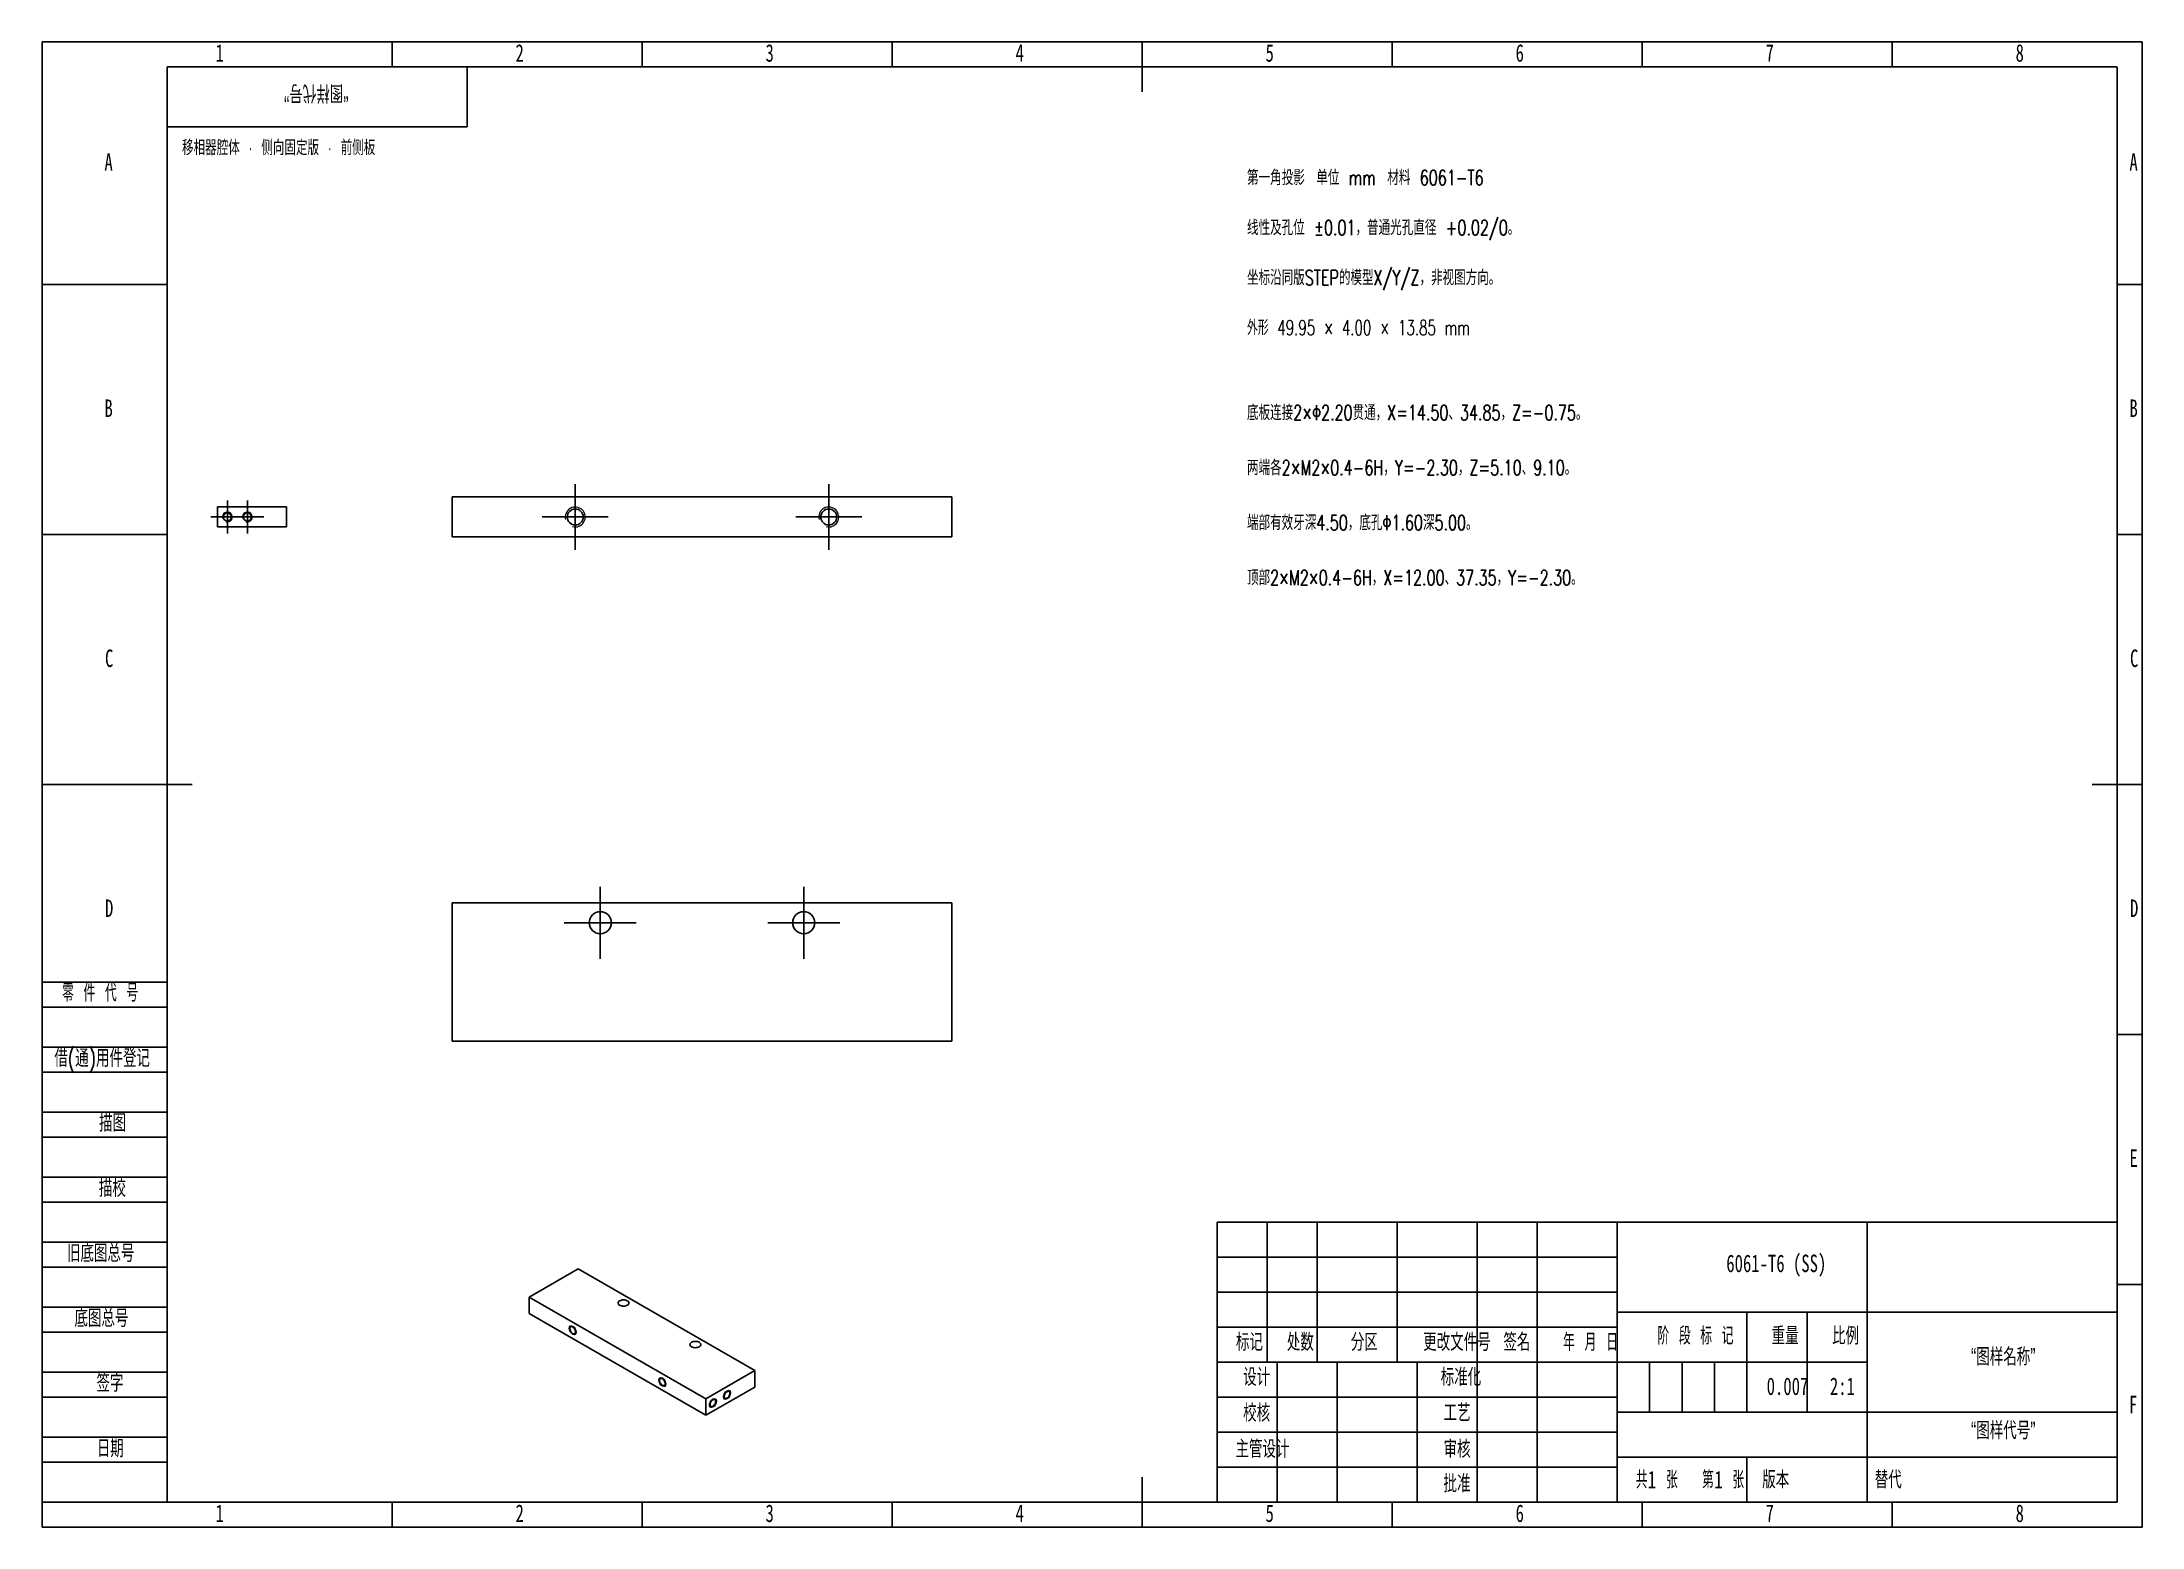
# Model space of a CAD drawing. Header units: millimetres. Extents: x 0 to 420, y 0 to 297.
import ezdxf

# ---------------------------------------------------------------- set-up
doc = ezdxf.new("R2010")
doc.units = ezdxf.units.MM
for name, color, linetype in [('10', 7, 'Continuous'), ('5', 7, 'Continuous'), ('9', 7, 'Continuous'), ('SLD-0', 7, 'Continuous')]:
    doc.layers.add(name, color=color, linetype=linetype)
doc.styles.add('SLDTEXTSTYLE0', font='TXT', dxfattribs={"width": 0.7, "bigfont": 'bigfont'})
doc.styles.add('SLDTEXTSTYLE1', font='TXT', dxfattribs={"width": 0.653846, "bigfont": 'bigfont'})
doc.styles.add('SLDTEXTSTYLE2', font='TXT', dxfattribs={"width": 0.62, "bigfont": 'bigfont'})
doc.styles.add('SLDTEXTSTYLE3', font='TXT', dxfattribs={"width": 0.614286, "bigfont": 'bigfont'})
doc.styles.add('SLDTEXTSTYLE4', font='TXT', dxfattribs={"width": 0.6, "bigfont": 'bigfont'})
doc.styles.add('SLDTEXTSTYLE5', font='TXT', dxfattribs={"width": 0.7})

# ---------------------------------------------------------------- blocks, each defined once
blk = doc.blocks.new('SW_CENTERMARKSYMBOL_0')
at = {"layer": '10', "color": 0}
for p, q in [((0, 5), (0, 6.6)), ((0, 0), (0, 5)), ((-5, 0), (-6.6, 0)), ((0, 0), (-5, 0)), ((0, 0), (0, -5)), ((0, 0), (5, 0)), ((5, 0), (6.6, 0)), ((0, -5), (0, -6.6))]:
    blk.add_line(p, q, dxfattribs=at)
blk = doc.blocks.new('SW_CENTERMARKSYMBOL_1')
at = {"layer": '10', "color": 0}
for p, q in [((0, 5), (0, 6.6)), ((0, 0), (0, 5)), ((-5, 0), (-6.6, 0)), ((0, 0), (-5, 0)), ((0, 0), (0, -5)), ((0, 0), (5, 0)), ((5, 0), (6.6, 0)), ((0, -5), (0, -6.6))]:
    blk.add_line(p, q, dxfattribs=at)
blk = doc.blocks.new('SW_CENTERMARKSYMBOL_2')
at = {"layer": '10', "color": 0}
for p, q in [((0, 5), (0, 7.2)), ((0, 0), (0, 5)), ((-5, 0), (-7.2, 0)), ((0, 0), (-5, 0)), ((0, 0), (0, -5)), ((0, 0), (5, 0)), ((5, 0), (7.2, 0)), ((0, -5), (0, -7.2))]:
    blk.add_line(p, q, dxfattribs=at)
blk = doc.blocks.new('SW_CENTERMARKSYMBOL_3')
at = {"layer": '10', "color": 0}
for p, q in [((0, 5), (0, 7.2)), ((0, 0), (0, 5)), ((-5, 0), (-7.2, 0)), ((0, 0), (-5, 0)), ((0, 0), (0, -5)), ((0, 0), (5, 0)), ((5, 0), (7.2, 0)), ((0, -5), (0, -7.2))]:
    blk.add_line(p, q, dxfattribs=at)
blk = doc.blocks.new('SW_CENTERMARKSYMBOL_4')
at = {"layer": '10', "color": 0}
for p, q in [((-2.5, 0), (-3.3, 0)), ((0, 0), (-2.5, 0)), ((0, 2.5), (0, 3.3)), ((0, 0), (0, 2.5)), ((0, 0), (0, -2.5)), ((0, 0), (2.5, 0)), ((2.5, 0), (3.3, 0)), ((0, -2.5), (0, -3.3))]:
    blk.add_line(p, q, dxfattribs=at)
blk = doc.blocks.new('SW_CENTERMARKSYMBOL_5')
at = {"layer": '10', "color": 0}
for p, q in [((-2.5, 0), (-3.3, 0)), ((0, 0), (-2.5, 0)), ((0, 2.5), (0, 3.3)), ((0, 0), (0, 2.5)), ((0, 0), (0, -2.5)), ((0, 0), (2.5, 0)), ((2.5, 0), (3.3, 0)), ((0, -2.5), (0, -3.3))]:
    blk.add_line(p, q, dxfattribs=at)

msp = doc.modelspace()

# ---------------------------------------------------------------- linework, layer by layer
at = {"color": 7, "linetype": 'Continuous', "lineweight": 25}
for p, q in [((181.95, 206), (82.05, 206)), ((82.05, 206), (82.05, 198)), ((181.95, 198), (181.95, 206)), ((35.07, 200), (35.07, 204)), ((35.07, 204), (48.93, 204)), ((48.93, 204), (48.93, 200)), ((35.07, 200), (48.93, 200)), ((82.05, 198), (181.95, 198)), ((82.05, 124.85), (181.95, 124.85)), ((82.05, 97.15), (82.05, 124.85)), ((181.95, 97.15), (181.95, 124.85)), ((181.95, 97.15), (82.05, 97.15)), ((97.44, 46), (107.24, 51.66)), ((107.24, 51.66), (142.56, 31.27)), ((132.76, 25.61), (97.44, 46)), ((97.44, 46), (97.44, 42.73)), ((97.44, 42.73), (132.76, 22.34)), ((132.76, 25.61), (142.56, 31.27)), ((142.56, 31.27), (142.56, 28)), ((132.76, 22.34), (142.56, 28)), ((132.76, 22.34), (132.76, 25.61))]:
    msp.add_line(p, q, dxfattribs=at)
at = {"color": 7, "linetype": 'Continuous', "lineweight": 25, "flags": 128}
for points in [[(117.06, 45.25), (117.2, 45.15), (117.3, 45.04), (117.37, 44.92), (117.39, 44.8), (117.37, 44.67), (117.3, 44.55), (117.2, 44.44), (117.06, 44.35), (116.9, 44.27), (116.71, 44.21), (116.5, 44.17), (116.29, 44.16), (116.07, 44.17), (115.87, 44.21), (115.68, 44.27), (115.51, 44.35), (115.37, 44.44), (115.27, 44.55), (115.21, 44.67), (115.19, 44.8), (115.21, 44.92), (115.27, 45.04), (115.37, 45.15), (115.51, 45.25), (115.68, 45.32), (115.87, 45.38), (116.07, 45.42), (116.29, 45.43), (116.5, 45.42), (116.71, 45.38), (116.9, 45.32), (117.06, 45.25)], [(106.71, 39.02), (106.69, 39.18), (106.65, 39.35), (106.57, 39.52), (106.48, 39.68), (106.36, 39.82), (106.24, 39.93), (106.11, 40.02), (105.98, 40.07), (105.86, 40.08), (105.75, 40.05), (105.67, 39.98), (105.61, 39.88), (105.58, 39.75), (105.58, 39.6), (105.61, 39.43), (105.67, 39.26), (105.75, 39.1), (105.86, 38.94), (105.98, 38.81), (106.11, 38.71), (106.24, 38.65), (106.36, 38.62), (106.48, 38.63), (106.57, 38.68), (106.65, 38.76), (106.69, 38.88), (106.71, 39.02)], [(131.45, 36.94), (131.59, 36.84), (131.69, 36.73), (131.76, 36.61), (131.78, 36.49), (131.76, 36.37), (131.69, 36.25), (131.59, 36.14), (131.45, 36.04), (131.29, 35.96), (131.1, 35.9), (130.89, 35.87), (130.68, 35.85), (130.46, 35.87), (130.26, 35.9), (130.07, 35.96), (129.9, 36.04), (129.76, 36.14), (129.66, 36.25), (129.6, 36.37), (129.58, 36.49), (129.6, 36.61), (129.66, 36.73), (129.76, 36.84), (129.9, 36.94), (130.07, 37.02), (130.26, 37.08), (130.46, 37.11), (130.68, 37.12), (130.89, 37.11), (131.1, 37.08), (131.29, 37.02), (131.45, 36.94)], [(124.63, 28.67), (124.62, 28.83), (124.57, 29), (124.5, 29.17), (124.4, 29.33), (124.29, 29.47), (124.16, 29.59), (124.03, 29.67), (123.9, 29.72), (123.78, 29.73), (123.68, 29.7), (123.59, 29.63), (123.53, 29.53), (123.5, 29.4), (123.5, 29.25), (123.53, 29.08), (123.59, 28.91), (123.68, 28.75), (123.78, 28.6), (123.9, 28.47), (124.03, 28.37), (124.16, 28.3), (124.29, 28.27), (124.4, 28.28), (124.5, 28.33), (124.57, 28.41), (124.62, 28.53), (124.63, 28.67)], [(134.74, 25.12), (134.73, 25.26), (134.68, 25.38), (134.61, 25.46), (134.51, 25.51), (134.4, 25.52), (134.28, 25.49), (134.14, 25.43), (134.01, 25.33), (133.89, 25.2), (133.79, 25.05), (133.7, 24.88), (133.65, 24.71), (133.61, 24.55), (133.61, 24.39), (133.65, 24.26), (133.7, 24.16), (133.79, 24.1), (133.89, 24.07), (134.01, 24.07), (134.14, 24.12), (134.28, 24.21), (134.4, 24.32), (134.51, 24.47), (134.61, 24.62), (134.68, 24.79), (134.73, 24.96), (134.74, 25.12)], [(137.57, 26.75), (137.56, 26.9), (137.51, 27.01), (137.44, 27.1), (137.34, 27.15), (137.23, 27.16), (137.1, 27.13), (136.97, 27.06), (136.84, 26.96), (136.72, 26.83), (136.62, 26.68), (136.53, 26.51), (136.47, 26.34), (136.44, 26.18), (136.44, 26.03), (136.47, 25.9), (136.53, 25.8), (136.62, 25.73), (136.72, 25.7), (136.84, 25.71), (136.97, 25.76), (137.1, 25.84), (137.23, 25.96), (137.34, 26.1), (137.44, 26.26), (137.51, 26.43), (137.56, 26.59), (137.57, 26.75)]]:
    msp.add_lwpolyline(points, dxfattribs=at)
at = {"color": 7, "linetype": 'Continuous', "lineweight": 18, "flags": 128}
for points in [[(106.14, 38.53), (105.87, 38.75), (105.64, 39.06), (105.49, 39.41), (105.43, 39.75), (105.49, 40.04), (105.64, 40.21), (105.87, 40.26), (106.14, 40.16), (106.41, 39.94), (106.64, 39.64), (106.79, 39.28), (106.85, 38.94), (106.79, 38.66), (106.64, 38.48), (106.41, 38.44), (106.14, 38.53)], [(124.07, 28.18), (123.79, 28.4), (123.57, 28.71), (123.41, 29.06), (123.36, 29.41), (123.41, 29.69), (123.57, 29.86), (123.79, 29.91), (124.07, 29.82), (124.34, 29.6), (124.57, 29.29), (124.72, 28.93), (124.77, 28.59), (124.72, 28.31), (124.57, 28.13), (124.34, 28.09), (124.07, 28.18)], [(134.88, 25.2), (134.83, 24.86), (134.68, 24.51), (134.45, 24.2), (134.18, 23.98), (133.91, 23.88), (133.68, 23.93), (133.52, 24.1), (133.47, 24.39), (133.52, 24.73), (133.68, 25.08), (133.91, 25.39), (134.18, 25.61), (134.45, 25.7), (134.68, 25.66), (134.83, 25.48), (134.88, 25.2)], [(137.71, 26.84), (137.66, 26.49), (137.51, 26.14), (137.28, 25.83), (137.01, 25.61), (136.73, 25.52), (136.51, 25.56), (136.35, 25.74), (136.3, 26.02), (136.35, 26.36), (136.51, 26.72), (136.73, 27.03), (137.01, 27.24), (137.28, 27.34), (137.51, 27.29), (137.66, 27.12), (137.71, 26.84)]]:
    msp.add_lwpolyline(points, dxfattribs=at)
at = {"color": 7, "linetype": 'Continuous', "lineweight": 25}
for centre, radius in [((37.07, 202), 0.8), ((41.07, 202), 0.8), ((106.65, 202), 1.6), ((157.35, 202), 1.6), ((111.65, 120.85), 2.2), ((152.35, 120.85), 2.2)]:
    msp.add_circle(centre, radius, dxfattribs=at)
at = {"color": 7, "linetype": 'Continuous', "lineweight": 18}
for centre, radius in [((37.07, 202), 1), ((41.07, 202), 1), ((106.65, 202), 2), ((157.35, 202), 2)]:
    msp.add_arc(centre, radius, 255, 195, dxfattribs=at)
at = {"layer": '10', "color": 7}
for p, q in [((0, 109), (25, 109)), ((0, 104), (25, 104)), ((0, 96), (25, 96)), ((0, 91), (25, 91)), ((0, 83), (25, 83)), ((0, 78), (25, 78)), ((0, 70), (25, 70)), ((0, 65), (25, 65)), ((0, 57), (25, 57)), ((0, 52), (25, 52)), ((235, 54), (315, 54)), ((235, 47), (315, 47)), ((0, 44), (25, 44)), ((0, 39), (25, 39)), ((0, 31), (25, 31)), ((0, 26), (25, 26)), ((0, 18), (25, 18)), ((0, 13), (25, 13))]:
    msp.add_line(p, q, dxfattribs=at)
at = {"layer": '10', "color": 7, "lineweight": 25}
for p, q in [((245, 61), (245, 33)), ((255, 61), (255, 33)), ((271, 61), (271, 33)), ((287, 61), (287, 5)), ((299, 61), (299, 5)), ((315, 61), (315, 5)), ((365, 61), (365, 33)), ((315, 43), (415, 43)), ((340.99, 43), (340.99, 23)), ((353, 43), (353, 23)), ((235, 40), (315, 40)), ((235, 33), (365, 33)), ((247, 33), (247, 5)), ((259, 33), (259, 5)), ((275, 33), (275, 5)), ((365, 33), (365, 5)), ((235, 26), (315, 26)), ((315, 23), (415, 23)), ((235, 19), (315, 19)), ((315, 14), (415, 14)), ((235, 12), (315, 12))]:
    msp.add_line(p, q, dxfattribs=at)
at = {"layer": '5'}
for p, q in [((70, 297), (70, 292)), ((120, 297), (120, 292)), ((170, 297), (170, 292)), ((270, 297), (270, 292)), ((320, 297), (320, 292)), ((370, 297), (370, 292)), ((0, 248.5), (25, 248.5)), ((420, 248.5), (415, 248.5)), ((0, 198.5), (25, 198.5)), ((420, 198.5), (415, 198.5)), ((420, 98.5), (415, 98.5)), ((420, 48.5), (415, 48.5)), ((70, 0), (70, 5)), ((120, 0), (120, 5)), ((170, 0), (170, 5)), ((270, 0), (270, 5)), ((320, 0), (320, 5)), ((370, 0), (370, 5))]:
    msp.add_line(p, q, dxfattribs=at)
at = {"layer": '5', "lineweight": 25}
for p, q in [((220, 297), (220, 287)), ((0, 148.5), (30, 148.5)), ((420, 148.5), (410, 148.5)), ((220, 0), (220, 10))]:
    msp.add_line(p, q, dxfattribs=at)
at = {"layer": '5', "color": 7, "lineweight": 25}
for p, q in [((415, 292), (25, 292)), ((25, 292), (25, 5)), ((85, 280), (85, 292)), ((415, 5), (415, 292)), ((25, 280), (85, 280)), ((235, 61), (415, 61)), ((235, 61), (235, 5)), ((0, 5), (415, 5))]:
    msp.add_line(p, q, dxfattribs=at)
at = {"layer": '9', "color": 7}
for p, q in [((420, 297), (0, 297)), ((0, 297), (0, 0)), ((420, 148.5), (420, 297)), ((420, 0), (420, 148.5)), ((0, 0), (420, 0))]:
    msp.add_line(p, q, dxfattribs=at)
at = {"layer": 'SLD-0'}
for p, q in [((321.5, 33), (321.5, 23)), ((328, 33), (328, 23)), ((334.5, 33), (334.5, 23))]:
    msp.add_line(p, q, dxfattribs=at)
at = {"layer": 'SLD-0', "lineweight": 25}
msp.add_line((340.99, 14), (340.99, 5), dxfattribs=at)

# ---------------------------------------------------------------- block references
at = {"layer": '10'}
for name, p in [('SW_CENTERMARKSYMBOL_1', (106.65, 202)), ('SW_CENTERMARKSYMBOL_0', (157.35, 202)), ('SW_CENTERMARKSYMBOL_4', (37.07, 202)), ('SW_CENTERMARKSYMBOL_5', (41.07, 202)), ('SW_CENTERMARKSYMBOL_3', (111.65, 120.85)), ('SW_CENTERMARKSYMBOL_2', (152.35, 120.85))]:
    msp.add_blockref(name, p, dxfattribs=at)

# ---------------------------------------------------------------- texts
for s, insert, char_height, attachment_point, style in [('1', (35.54, 296.56), 3.5, 2, 'SLDTEXTSTYLE5'), ('2', (95.54, 296.56), 3.5, 2, 'SLDTEXTSTYLE5'), ('3', (145.54, 296.56), 3.5, 2, 'SLDTEXTSTYLE5'), ('4', (195.54, 296.56), 3.5, 2, 'SLDTEXTSTYLE5'), ('5', (245.54, 296.56), 3.5, 2, 'SLDTEXTSTYLE5'), ('6', (295.55, 296.56), 3.5, 2, 'SLDTEXTSTYLE5'), ('7', (345.55, 296.56), 3.5, 2, 'SLDTEXTSTYLE5'), ('8', (395.55, 296.56), 3.5, 2, 'SLDTEXTSTYLE5'), ('移相器腔体 · 侧向固定版 · 前侧板', (28, 277.37), 3, 1, 'SLDTEXTSTYLE0'), ('A', (13.32, 274.75), 3.5, 2, 'SLDTEXTSTYLE5'), ('A', (418.32, 274.75), 3.5, 2, 'SLDTEXTSTYLE5'), ('第一角投影\u3000单位 mm\u3000材料 6061-T6', (241, 271.37), 3, 1, 'SLDTEXTSTYLE0'), ('线性及孔位 ±0.01，普通光孔直径 +0.02/0。', (241, 261.37), 3, 1, 'SLDTEXTSTYLE0'), ('坐标沿同版STEP的模型X/Y/Z，非视图方向。', (241, 251.37), 3, 1, 'SLDTEXTSTYLE0'), ('外形 49.95 × 4.00 × 13.85 mm', (241, 241.37), 3, 1, 'SLDTEXTSTYLE1'), ('B', (13.32, 225.5), 3.5, 2, 'SLDTEXTSTYLE5'), ('底板连接2×Φ2.20贯通，X=14.50、34.85，Z=-0.75。', (241, 224.37), 3, 1, 'SLDTEXTSTYLE0'), ('B', (418.32, 225.5), 3.5, 2, 'SLDTEXTSTYLE5'), ('两端各2×M2×0.4-6H，Y=-2.30，Z=5.10、9.10。', (241, 213.37), 3, 1, 'SLDTEXTSTYLE0'), ('端部有效牙深4.50，底孔Φ1.60深5.00。', (241, 202.37), 3, 1, 'SLDTEXTSTYLE0'), ('顶部2×M2×0.4-6H，X=12.00、37.35，Y=-2.30。', (241, 191.37), 3, 1, 'SLDTEXTSTYLE0'), ('C', (13.43, 175.5), 3.5, 2, 'SLDTEXTSTYLE5'), ('C', (418.43, 175.5), 3.5, 2, 'SLDTEXTSTYLE5'), ('D', (13.43, 125.5), 3.5, 2, 'SLDTEXTSTYLE5'), ('D', (418.43, 125.5), 3.5, 2, 'SLDTEXTSTYLE5'), ('E', (418.32, 75.5), 3.5, 2, 'SLDTEXTSTYLE5'), ('6061-T6 (SS)', (346.86, 54.48), 3.5, 2, 'SLDTEXTSTYLE5'), ('“图样名称”', (392.25, 35.79), 3.5, 2, 'SLDTEXTSTYLE0'), ('0.007', (349.1, 29.9), 3.5, 2, 'SLDTEXTSTYLE5'), ('2:1', (360.08, 29.9), 3.5, 2, 'SLDTEXTSTYLE5'), ('F', (418.22, 26.25), 3.5, 2, 'SLDTEXTSTYLE5'), ('“图样代号”', (392.25, 21.05), 3.5, 2, 'SLDTEXTSTYLE0'), ('1', (321.14, 11.2), 3.5, 1, 'SLDTEXTSTYLE5'), ('1', (334.48, 11.2), 3.5, 1, 'SLDTEXTSTYLE5'), ('1', (35.54, 4.5), 3.5, 2, 'SLDTEXTSTYLE5'), ('2', (95.54, 4.5), 3.5, 2, 'SLDTEXTSTYLE5'), ('3', (145.54, 4.5), 3.5, 2, 'SLDTEXTSTYLE5'), ('4', (195.54, 4.5), 3.5, 2, 'SLDTEXTSTYLE5'), ('5', (245.54, 4.5), 3.5, 2, 'SLDTEXTSTYLE5'), ('6', (295.55, 4.5), 3.5, 2, 'SLDTEXTSTYLE5'), ('7', (345.55, 4.5), 3.5, 2, 'SLDTEXTSTYLE5'), ('8', (395.55, 4.5), 3.5, 2, 'SLDTEXTSTYLE5')]:
    msp.add_mtext(s, dxfattribs=dict(at, insert=insert, char_height=char_height, attachment_point=attachment_point, style=style))
at = {"layer": '10', "color": 7, "char_height": 3.5}
for s, insert, attachment_point, style in [('零 件 代 号', (4.02, 108.59), 1, 'SLDTEXTSTYLE3'), ('借(通)用件登记', (2.47, 95.5), 1, 'SLDTEXTSTYLE0'), ('描图', (14.11, 82.55), 2, 'SLDTEXTSTYLE0'), ('描校', (14.08, 69.52), 2, 'SLDTEXTSTYLE0'), ('旧底图总号', (5, 56.49), 1, 'SLDTEXTSTYLE0'), ('底图总号', (6.5, 43.49), 1, 'SLDTEXTSTYLE0'), ('标记', (241.49, 38.72), 2, 'SLDTEXTSTYLE0'), ('处数', (251.67, 38.72), 2, 'SLDTEXTSTYLE0'), ('分区', (264.46, 38.72), 2, 'SLDTEXTSTYLE0'), ('更改文件号', (282.98, 38.72), 2, 'SLDTEXTSTYLE0'), ('签名', (294.97, 38.72), 2, 'SLDTEXTSTYLE0'), ('年 月 日', (309.71, 38.72), 2, 'SLDTEXTSTYLE2'), ('阶 段 标 记', (330.69, 39.99), 2, 'SLDTEXTSTYLE3'), ('重量', (348.63, 39.99), 2, 'SLDTEXTSTYLE0'), ('比例', (360.72, 39.99), 2, 'SLDTEXTSTYLE0'), ('签字', (13.59, 30.54), 2, 'SLDTEXTSTYLE0'), ('设计', (242.93, 31.73), 2, 'SLDTEXTSTYLE0'), ('标准化', (283.79, 31.73), 2, 'SLDTEXTSTYLE0'), ('校核', (242.93, 24.56), 2, 'SLDTEXTSTYLE0'), ('工艺', (283.02, 24.6), 2, 'SLDTEXTSTYLE0'), ('日期', (13.66, 17.44), 2, 'SLDTEXTSTYLE0'), ('主管设计', (244.09, 17.33), 2, 'SLDTEXTSTYLE0'), ('审核', (283.02, 17.33), 2, 'SLDTEXTSTYLE0'), ('批准', (283, 10.44), 2, 'SLDTEXTSTYLE0'), ('共  张', (322.96, 11.2), 2, 'SLDTEXTSTYLE4'), ('第  张', (336.22, 11.2), 2, 'SLDTEXTSTYLE4'), ('版本', (346.74, 11.2), 2, 'SLDTEXTSTYLE0')]:
    msp.add_mtext(s, dxfattribs=dict(at, insert=insert, attachment_point=attachment_point, style=style))
at = {"layer": 'SLD-0', "insert": (54.86, 285.02), "char_height": 3.5, "attachment_point": 2, "rotation": 180, "style": 'SLDTEXTSTYLE0'}
msp.add_mtext('“图样代号”', dxfattribs=at)
at = {"layer": 'SLD-0', "insert": (366.56, 11.2), "char_height": 3.5, "attachment_point": 1, "style": 'SLDTEXTSTYLE0'}
msp.add_mtext('替代', dxfattribs=at)

doc.saveas('drawing.dxf')
